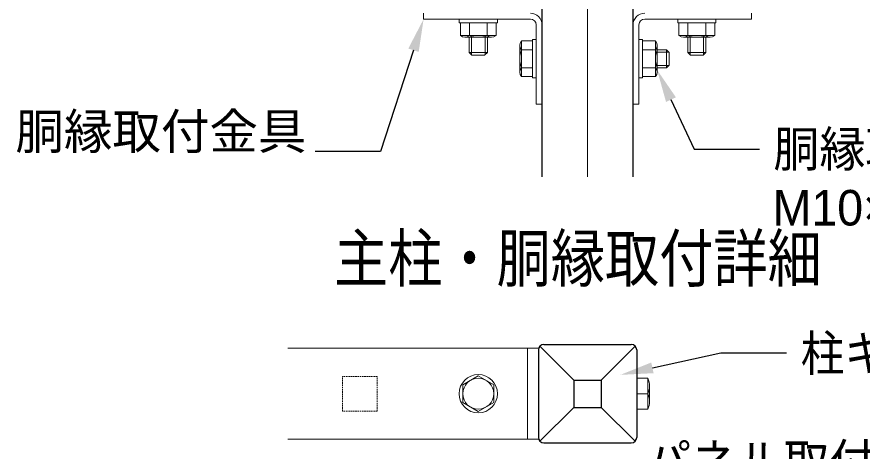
# Model space of a CAD drawing. Units: millimetres, scale not verified. Extents: x -4200 to 4200, y -2970 to 2970.
# Drawn here: x 1765 to 3158, y -144 to 571 of the extents above; entities that cross this region are included whole.
import ezdxf
from ezdxf.enums import TextEntityAlignment as Align

# ---------------------------------------------------------------- set-up
doc = ezdxf.new("R2010")
doc.units = ezdxf.units.MM
doc.header["$LTSCALE"] = 10
for name, pattern in [('USER1', [50.8, 31.75, -6.35, 6.35, -6.35]), ('USER2', [0.375, 0.25, -0.125]), ('USER3', [1.125, 0.75, -0.125, 0.125, -0.125])]:
    doc.linetypes.add(name, pattern=pattern)
for name, color, linetype, lineweight in [('0-0_D-STR1', 1, 'Continuous', 25), ('0-1_D-BMK', 2, 'USER3', 13), ('0-3_D-STR2', 7, 'Continuous', 13), ('0-5_D-STR3', 3, 'Continuous', 13), ('0-A_D-STR-TXT', 7, 'Continuous', 25)]:
    doc.layers.add(name, color=color, linetype=linetype, lineweight=lineweight)
doc.styles.add('ＭＳ ゴシック', font='')
doc.styles.add('ＭＳ Ｐゴシック', font='')
doc.styles.get('ＭＳ ゴシック').set_extended_font_data('MS Gothic')
doc.styles.get('ＭＳ Ｐゴシック').set_extended_font_data('MS PGothic')

# ---------------------------------------------------------------- blocks, each defined once
blk = doc.blocks.new('MLeader14')
at = {"layer": '0-A_D-STR-TXT'}
blk.add_lwpolyline([(2566.11, -250.43), (2669.13, -161.16), (2777.13, -161.16)], dxfattribs=at)
blk.add_solid([(2572, -257.23), (2560.21, -243.63), (2525.3, -285.8)], dxfattribs=at)
at = {"layer": '0-A_D-STR-TXT', "style": 'ＭＳ Ｐゴシック'}
for s, width, p in [('パネル取付ボルト', 0.95, (2800.13, -207.81)), ('M10×75（1N2W)', 0.9, (2798.62, -304.83))]:
    blk.add_text(s, height=58.56, dxfattribs=dict(at, width=width)).set_placement(p, align=Align.BOTTOM_LEFT)
blk = doc.blocks.new('MLeader19')
at = {"layer": '0-A_D-STR-TXT'}
blk.add_lwpolyline([(2812.19, -6.93), (2925.06, 17.82), (3033.06, 17.82)], dxfattribs=at)
blk.add_solid([(2814.11, -15.72), (2810.26, 1.87), (2759.44, -18.49)], dxfattribs=at)
at = {"layer": '0-A_D-STR-TXT', "style": 'ＭＳ Ｐゴシック', "width": 0.9}
blk.add_text('柱キャップ', height=58.58, dxfattribs=at).set_placement((3056.39, -29.76), align=Align.BOTTOM_LEFT)
blk = doc.blocks.new('MLeader27')
at = {"layer": '0-A_D-STR-TXT'}
blk.add_lwpolyline([(2418.61, 516.07), (2364.39, 349.27), (2256.39, 349.27)], dxfattribs=at)
blk.add_solid([(2410.05, 518.85), (2427.17, 513.29), (2435.3, 567.42)], dxfattribs=at)
at = {"layer": '0-A_D-STR-TXT', "style": 'ＭＳ Ｐゴシック'}
blk.add_text('胴縁取付金具', height=58.58, dxfattribs=at).set_placement((1762.89, 335.6), align=Align.BOTTOM_LEFT)
blk = doc.blocks.new('MLeader28')
at = {"layer": '0-A_D-STR-TXT'}
blk.add_lwpolyline([(2842.74, 434.73), (2880.67, 353.44), (2988.67, 353.44)], dxfattribs=at)
blk.add_solid([(2834.58, 430.93), (2850.89, 438.54), (2819.9, 483.67)], dxfattribs=at)
at = {"layer": '0-A_D-STR-TXT', "style": 'ＭＳ Ｐゴシック', "width": 0.95}
blk.add_text('胴縁取付金具ボルト', height=58.56, dxfattribs=at).set_placement((3011.35, 306.63), align=Align.BOTTOM_LEFT)
at = {"layer": '0-A_D-STR-TXT', "style": 'ＭＳ Ｐゴシック'}
blk.add_text('M10×75(1N2W)', height=58.56, dxfattribs=at).set_placement((3010.16, 209.88), align=Align.BOTTOM_LEFT)

msp = doc.modelspace()

# ---------------------------------------------------------------- linework, layer by layer
at = {"layer": '0-0_D-STR1'}
for p, q in [((2630.3, 307.83), (2630.3, 1015.57)), ((2780.3, 307.83), (2780.3, 1015.57)), ((2626.94, 28.81), (2682.8, -27.05)), ((2633.3, 31.45), (2777.3, 31.45)), ((2727.8, -27.05), (2783.66, 28.81)), ((2624.3, 22.45), (2624.3, -121.55)), ((2786.3, 22.45), (2786.3, -121.55)), ((2682.8, -27.05), (2682.8, -72.05)), ((2682.8, -27.05), (2727.8, -27.05)), ((2727.8, -27.05), (2727.8, -72.05)), ((2626.94, -127.91), (2682.8, -72.05)), ((2682.8, -72.05), (2727.8, -72.05)), ((2783.66, -127.91), (2727.8, -72.05)), ((2633.3, -130.55), (2777.3, -130.55))]:
    msp.add_line(p, q, dxfattribs=at)
for centre, start, end in [((2633.3, 22.45), 90, 180), ((2777.3, 22.45), 0, 90), ((2633.3, -121.55), 180, 270), ((2777.3, -121.55), 270, 0)]:
    msp.add_arc(centre, 9, start, end, dxfattribs=at)
at = {"layer": '0-1_D-BMK', "linetype": 'USER1'}
msp.add_line((2705.3, 307.83), (2705.3, 1440.47), dxfattribs=at)
at = {"layer": '0-3_D-STR2'}
for p, q in [((2211.86, 25.45), (2609.3, 25.45)), ((2606.3, -124.55), (2606.3, 25.45)), ((2211.86, -124.55), (2609.3, -124.55))]:
    msp.add_line(p, q, dxfattribs=at)
at = {"layer": '0-3_D-STR2', "linetype": 'USER2'}
for p, q in [((2358.8, -21.05), (2301.8, -21.05)), ((2301.8, -78.05), (2301.8, -21.05)), ((2358.8, -78.05), (2358.8, -21.05)), ((2358.8, -78.05), (2301.8, -78.05))]:
    msp.add_line(p, q, dxfattribs=at)
at = {"layer": '0-5_D-STR3'}
for p, q in [((2435.3, 577.02), (2435.3, 567.42)), ((2975.3, 577.02), (2975.3, 567.42)), ((2435.3, 567.42), (2611.1, 567.42)), ((2493.8, 561.42), (2493.8, 567.42)), ((2556.8, 567.42), (2493.8, 567.42)), ((2556.8, 561.42), (2493.8, 561.42)), ((2554.7, 561.42), (2495.9, 561.42)), ((2495.9, 540.11), (2495.9, 561.42)), ((2510.62, 540.11), (2510.62, 561.42)), ((2539.98, 540.11), (2539.98, 561.42)), ((2554.7, 540.11), (2554.7, 561.42)), ((2556.8, 561.42), (2556.8, 567.42)), ((2620.7, 557.82), (2620.7, 427.02)), ((2630.3, 557.82), (2630.3, 427.02)), ((2780.3, 557.82), (2780.3, 427.02)), ((2789.9, 557.82), (2789.9, 427.02)), ((2975.3, 567.42), (2799.5, 567.42)), ((2853.8, 561.42), (2853.8, 567.42)), ((2853.8, 567.42), (2916.8, 567.42)), ((2853.8, 561.42), (2916.8, 561.42)), ((2855.9, 561.42), (2914.7, 561.42)), ((2855.9, 540.11), (2855.9, 561.42)), ((2870.3, 561.42), (2870.3, 539.85)), ((2870.62, 540.11), (2870.62, 561.42)), ((2899.98, 540.11), (2899.98, 561.42)), ((2900.3, 561.42), (2900.3, 539.85)), ((2914.7, 540.11), (2914.7, 561.42)), ((2916.8, 561.42), (2916.8, 567.42)), ((2554.7, 540.11), (2495.9, 540.11)), ((2547.34, 537.42), (2503.26, 537.42)), ((2510.3, 537.42), (2510.3, 512.52)), ((2514.2, 537.42), (2514.2, 508.62)), ((2536.4, 537.42), (2536.4, 508.62)), ((2547.34, 537.42), (2539.98, 537.42)), ((2540.3, 537.42), (2540.3, 512.52)), ((2596.38, 531.42), (2614.7, 531.42)), ((2596.38, 472.62), (2596.38, 531.42)), ((2620.7, 533.52), (2614.7, 533.52)), ((2614.7, 470.52), (2614.7, 533.52)), ((2614.7, 472.62), (2614.7, 531.42)), ((2620.7, 470.52), (2620.7, 533.52)), ((2795.9, 533.52), (2789.9, 533.52)), ((2789.9, 470.52), (2789.9, 533.52)), ((2795.9, 470.52), (2795.9, 533.52)), ((2795.9, 472.62), (2795.9, 531.42)), ((2817.21, 531.42), (2795.9, 531.42)), ((2817.21, 472.62), (2817.21, 531.42)), ((2855.9, 540.11), (2914.7, 540.11)), ((2863.26, 537.42), (2907.34, 537.42)), ((2863.26, 537.42), (2870.62, 537.42)), ((2870.3, 537.42), (2870.3, 512.52)), ((2874.2, 537.42), (2874.2, 508.62)), ((2896.4, 537.42), (2896.4, 508.62)), ((2900.3, 537.42), (2900.3, 512.52)), ((2593.7, 479.98), (2593.7, 524.06)), ((2596.38, 516.7), (2614.7, 516.7)), ((2795.9, 517.02), (2817.48, 517.02)), ((2817.21, 516.7), (2795.9, 516.7)), ((2819.9, 479.98), (2819.9, 524.06)), ((2819.9, 517.02), (2835.2, 517.02)), ((2835.2, 487.02), (2835.2, 517.02)), ((2835.2, 517.02), (2839.7, 512.52)), ((2540.3, 512.52), (2510.3, 512.52)), ((2510.3, 512.52), (2514.8, 508.02)), ((2535.8, 508.02), (2514.8, 508.02)), ((2540.3, 512.52), (2535.8, 508.02)), ((2819.9, 513.12), (2839.1, 513.12)), ((2839.7, 491.52), (2839.7, 512.52)), ((2900.3, 512.52), (2870.3, 512.52)), ((2870.3, 512.52), (2874.8, 508.02)), ((2895.8, 508.02), (2874.8, 508.02)), ((2900.3, 512.52), (2895.8, 508.02)), ((2593.7, 479.98), (2593.7, 487.35)), ((2596.38, 487.35), (2614.7, 487.35)), ((2817.21, 487.35), (2795.9, 487.35)), ((2819.9, 490.92), (2839.1, 490.92)), ((2819.9, 479.98), (2819.9, 487.35)), ((2835.2, 487.02), (2839.7, 491.52)), ((2795.9, 487.02), (2817.48, 487.02)), ((2819.9, 487.02), (2835.2, 487.02)), ((2596.38, 472.62), (2614.7, 472.62)), ((2620.7, 470.52), (2614.7, 470.52)), ((2795.9, 470.52), (2789.9, 470.52)), ((2817.21, 472.62), (2795.9, 472.62)), ((2620.7, 427.02), (2630.3, 427.02)), ((2789.9, 427.02), (2780.3, 427.02)), ((2624.81, 25.45), (2606.3, 25.45)), ((2525.3, -20.15), (2499.8, -34.87)), ((2525.3, -20.15), (2550.8, -34.87)), ((2786.3, -74.99), (2786.3, -24.07)), ((2804.61, -24.07), (2786.3, -24.07)), ((2804.61, -74.99), (2804.61, -24.07)), ((2499.8, -34.87), (2499.8, -64.23)), ((2550.8, -34.87), (2550.8, -64.23)), ((2807.3, -63.53), (2807.3, -35.57)), ((2804.61, -49.55), (2786.3, -49.55)), ((2525.3, -78.95), (2499.8, -64.23)), ((2525.3, -78.95), (2550.8, -64.23)), ((2804.61, -74.99), (2786.3, -74.99)), ((2624.81, -124.55), (2606.3, -124.55))]:
    msp.add_line(p, q, dxfattribs=at)
for radius in [31.5, 25.5]:
    msp.add_circle((2525.3, -49.55), radius, dxfattribs=at)
for centre, radius, start, end in [((2611.1, 557.82), 19.2, 0, 90), ((2799.5, 557.82), 19.2, 90, 180), ((2611.1, 557.82), 9.6, 0, 90), ((2799.5, 557.82), 9.6, 90, 180), ((2503.26, 548.86), 11.43, 229.92558, 310.07442), ((2525.3, 578.89), 41.47, 249.26918, 290.73082), ((2547.34, 548.86), 11.43, 229.92558, 310.07442), ((2605.13, 524.06), 11.43, 139.92558, 220.07442), ((2808.47, 524.06), 11.43, 319.92558, 40.07442), ((2863.26, 548.86), 11.43, 229.92558, 310.07442), ((2885.3, 578.89), 41.47, 249.26918, 290.73082), ((2907.34, 548.86), 11.43, 229.92558, 310.07442), ((2635.16, 502.02), 41.47, 159.26918, 200.73082), ((2778.43, 502.02), 41.47, 339.26918, 20.73082), ((2605.13, 479.98), 11.43, 139.92558, 220.07442), ((2808.47, 479.98), 11.43, 319.92558, 40.07442), ((2776.01, -36.81), 31.31, 335.99054, 24.00946), ((2776.01, -62.29), 31.31, 335.99054, 24.00946)]:
    msp.add_arc(centre, radius, start, end, dxfattribs=at)

# ---------------------------------------------------------------- block references
at = {"layer": '0-A_D-STR-TXT'}
for name in ['MLeader27', 'MLeader28', 'MLeader19', 'MLeader14']:
    msp.add_blockref(name, (0, 0), dxfattribs=at)

# ---------------------------------------------------------------- texts
at = {"layer": '0-A_D-STR-TXT', "style": 'ＭＳ ゴシック', "width": 0.85}
msp.add_text('主柱・胴縁取付詳細', height=76.97, dxfattribs=at).set_placement((2287.82, 111.87), align=Align.BOTTOM_LEFT)

doc.saveas('drawing.dxf')
